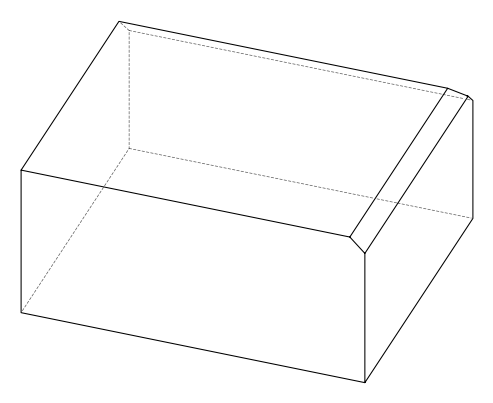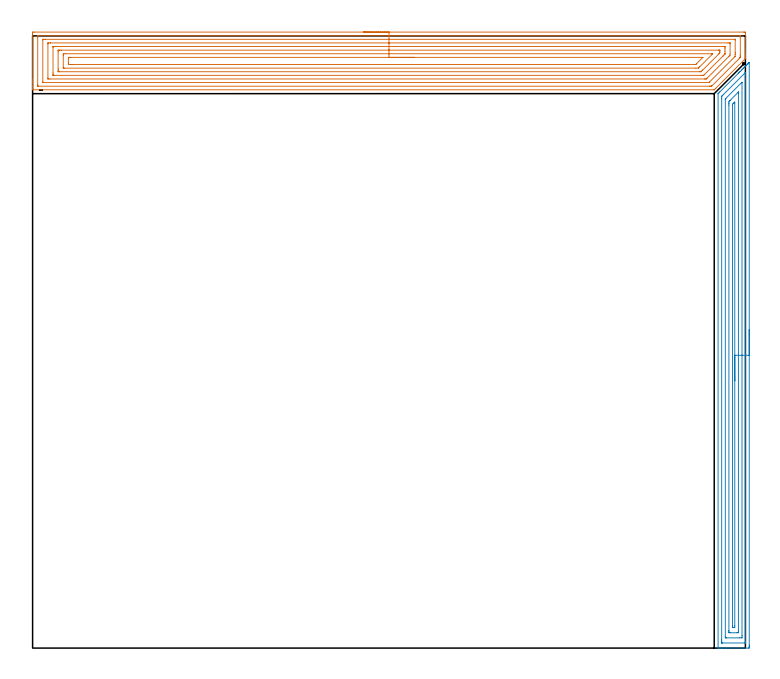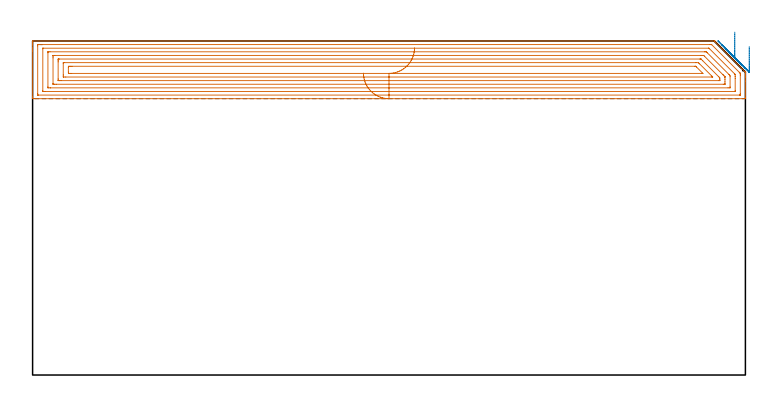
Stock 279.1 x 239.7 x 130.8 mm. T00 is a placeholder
(PLAN: 2 operations, 0 tool changes, 27.2 min)
(1 AREA_MILL | FG_CHAMFER_SURFACE | UGT0205_001 | 18.09 min | 71273 mm3)
(2 AREA_MILL_1 | FG_CHAMFER_SURFACE_1 | UGT0205_001 | 9.14 min | 16569 mm3)
(TOOL UGT0205_001 | Chamfer Mill 20 x 3 x 45 deg. | D20 FL50 Z2)
(OP 1 AREA_MILL)
G17 G21 G94 G90
T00 M6
G54
G17 G0 G90 X129.55 Y241.2 S1061 M3
G43 Z140.8 H0
Z118.2
G94 G1 X129.588 Z117.328 F250.
X129.702 Z116.464
X129.891 Z115.612
X130.153 Z114.78
X130.487 Z113.974
X130.89 Z113.2
X131.358 Z112.464
X131.89 Z111.772
X132.479 Z111.129
X133.122 Z110.54
X133.814 Z110.008
X134.55 Z109.54
X135.324 Z109.137
X136.13 Z108.803
X136.962 Z108.541
X137.814 Z108.352
X138.678 Z108.238
X139.55 Z108.2
X278.481
X278.779 Y241.197 Z108.202
X279.09 Y241.192 Z108.206
X279.1 Y240.876 Z108.521
Y234.359 Z115.035
Y232.92 Z116.476
Y232.576 Z116.82
Y231.887 Z117.513
Y231.481 Z117.919
X279.09 Y230.799 Z118.6
X279.087 Y230.792 Z118.607
X278.927 Y230.627 Z118.772
X267.498 Y219.198 Z130.202
X267.313 Y219.011 Z130.386
X266.953 Y218.653 Z130.746
X266.908 Y218.61 Z130.787
X266.895 Y218.606 Z130.792
X266.866 Y218.6 Z130.8
X0.173
X0.01 Y218.603 Z130.788
X0.008 Y218.656 Z130.736
X0. Y219.062 Z130.338
Y219.4 Z129.999
Y220.089 Z129.306
Y221.326 Z128.071
Y221.873 Z127.521
Y222.491 Z126.904
Y240.329 Z109.068
X0.002 Y240.603 Z108.795
X0.007 Y241.192 Z108.206
X0.028 Y241.193 Z108.204
X0.619 Y241.2 Z108.2
X139.55
Y239.786 Z109.614
X276.769
X276.919 Y239.784 Z109.616
X277.019 Y239.782 Z109.618
X277.091 Y239.779 Z109.621
X277.093 Y239.768 Z109.632
X277.096 Y239.711 Z109.689
X277.1 Y239.306 Z110.094
Y232.171 Z117.229
X277.096 Y231.684 Z117.716
X277.092 Y231.286 Z118.114
X277.077 Y231.238 Z118.162
X277.049 Y231.206 Z118.194
X276.972 Y231.125 Z118.275
X276.694 Y230.843 Z118.557
X265.939 Y220.089 Z129.311
X265.885 Y220.042 Z129.358
X265.862 Y220.023 Z129.377
X265.68 Y220.019 Z129.381
X265.38 Y220.016 Z129.384
X265.229 Y220.014 Z129.386
X265.154
X2.331 Y220.015 Z129.385
X2.181 Y220.016 Z129.384
X2.081 Y220.018 Z129.382
X2.009 Y220.021 Z129.379
X2.007 Y220.032 Z129.368
X2.004 Y220.089 Z129.311
X2.001 Y220.494 Z128.906
Y239.224 Z110.176
X2.006 Y239.711 Z109.689
X2.01 Y239.76 Z109.64
X2.014 Y239.779 Z109.621
X2.331 Y239.786 Z109.614
X139.55
Y238.372 Z111.028
X274.907 Y238.371 Z111.029
X275.055 Y238.37 Z111.03
X275.079 Y238.368 Z111.032
X275.086 Y238.366 Z111.034
X275.09 Y238.35 Z111.05
X275.096 Y238.248 Z111.152
X275.099 Y238.12 Z111.28
X275.1 Y233.275 Z116.125
X275.098 Y232.576 Z116.824
X275.097 Y232.386 Z117.014
X275.075 Y231.684 Z117.716
X274.994 Y231.597 Z117.803
X274.907 Y231.507 Z117.893
X265.079 Y221.679 Z127.721
X264.839 Y221.45 Z127.95
X264.822 Y221.435 Z127.965
X264.798 Y221.433 Z127.967
X264.743 Y221.43 Z127.97
X264.63 Y221.429 Z127.971
X4.193
X4.045 Y221.43 Z127.97
X4.021 Y221.432 Z127.968
X4.014 Y221.434 Z127.966
X4.01 Y221.45 Z127.95
X4.004 Y221.552 Z127.848
X4.001 Y221.68 Z127.72
Y238.119 Z111.281
X4.007 Y238.312 Z111.088
X4.01 Y238.362 Z111.038
X4.028 Y238.365 Z111.035
X4.082 Y238.368 Z111.032
X4.193 Y238.37 Z111.03
X4.641 Y238.371 Z111.029
X5.087 Y238.372 Z111.028
X139.55
Y236.957 Z112.443
X272.305
X273.051 Y236.952 Z112.448
X273.088 Y236.95 Z112.45
X273.092 Y236.906 Z112.494
X273.097 Y236.8 Z112.6
X273.099 Y236.588 Z112.812
Y232.576 Z116.824
X273.084 Y232.145 Z117.255
X272.875 Y231.929 Z117.471
X272.634 Y231.684 Z117.716
X264.185 Y223.234 Z126.166
X263.949 Y223.001 Z126.399
X263.852 Y222.908 Z126.492
X263.794 Y222.854 Z126.546
X263.699 Y222.85 Z126.55
X263.292 Y222.844 Z126.556
X263.214 Y222.843 Z126.557
X6.795
X6.049 Y222.848 Z126.552
X6.012 Y222.85 Z126.55
X6.008 Y222.894 Z126.506
X6.003 Y223. Z126.4
X6.001 Y223.212 Z126.188
Y236.579 Z112.821
X6.004 Y236.797 Z112.603
X6.009 Y236.906 Z112.494
X6.013 Y236.951 Z112.449
X6.063 Y236.953 Z112.447
X6.874 Y236.957 Z112.443
X6.951
X139.55
Y235.543 Z113.857
X270.44 Y235.542 Z113.858
X271.045 Y235.539 Z113.861
X271.079 Y235.536 Z113.864
X271.09 Y235.531 Z113.869
X271.096 Y235.488 Z113.912
X271.098 Y235.251 Z114.149
X271.1 Y234.592 Z114.808
Y233.7 Z115.7
Y232.809 Z116.591
X271.098 Y232.692 Z116.708
X271.094 Y232.634 Z116.766
X271.09 Y232.607 Z116.793
X271.066 Y232.576 Z116.824
X270.757 Y232.259 Z117.141
X270.44 Y231.938 Z117.462
X270.313 Y231.811 Z117.589
X263.171 Y224.669 Z124.731
X263.049 Y224.549 Z124.851
X262.828 Y224.335 Z125.065
X262.766 Y224.276 Z125.124
X262.685 Y224.263 Z125.137
X262.399 Y224.261 Z125.139
X261.797 Y224.258 Z125.142
X8.66
X8.055 Y224.261 Z125.139
X8.021 Y224.264 Z125.136
X8.01 Y224.27 Z125.13
X8.004 Y224.312 Z125.088
X8.002 Y224.549 Z124.851
X8. Y225.208 Z124.192
X8.001 Y235.251 Z114.149
X8.003 Y235.416 Z113.984
X8.007 Y235.498 Z113.902
X8.009 Y235.533 Z113.867
X8.076 Y235.536 Z113.864
X8.37 Y235.541 Z113.859
X8.66 Y235.542 Z113.858
X9.262 Y235.543 Z113.857
X139.55
Y234.129 Z115.271
X268.653 Y234.128 Z115.272
X268.885 Y234.127 Z115.273
X269.026 Y234.124 Z115.276
X269.088 Y234.122 Z115.278
X269.09 Y234.086 Z115.314
X269.097 Y233.916 Z115.484
X269.09 Y233.468 Z115.932
X269.081 Y233.04 Z116.36
X268.653 Y232.6 Z116.8
X268.64 Y232.588 Z116.812
X262.399 Y226.346 Z123.054
X261.944 Y225.894 Z123.506
X261.794 Y225.749 Z123.651
X261.738 Y225.698 Z123.702
X261.708 Y225.678 Z123.722
X261.67 Y225.676 Z123.724
X261.505 Y225.673 Z123.727
X261.274 Y225.672 Z123.728
X10.447
X10.215 Y225.673 Z123.727
X10.074 Y225.676 Z123.724
X10.012 Y225.678 Z123.722
X10.01 Y225.714 Z123.686
X10.002 Y225.885 Z123.515
X10.001 Y226.333 Z123.067
X10. Y226.779 Z122.621
Y233.468 Z115.932
X10.002 Y233.912 Z115.488
X10.007 Y234.063 Z115.337
X10.01 Y234.112 Z115.288
X10.036 Y234.122 Z115.278
X10.116 Y234.124 Z115.276
X10.447 Y234.128 Z115.272
X10.678 Y234.129 Z115.271
X11.341
X139.55
Y232.715 Z116.685
X265.972
X266.112 Y232.714 Z116.686
X266.204 Y232.711 Z116.689
X266.277 Y232.708 Z116.692
X266.296 Y232.704 Z116.696
X266.275 Y232.681 Z116.719
X266.176 Y232.576 Z116.824
X266.075 Y232.473 Z116.927
X265.972 Y232.369 Z117.031
X261.165 Y227.564 Z121.836
X260.822 Y227.224 Z122.176
X260.714 Y227.123 Z122.277
X260.677 Y227.092 Z122.308
X259.718 Y227.086 Z122.314
X12.373
X12.234 Y227.087 Z122.313
X12.095 Y227.09 Z122.31
X12.012 Y227.092 Z122.308
X12.007 Y227.147 Z122.253
X12.004 Y227.224 Z122.176
X12.001 Y227.458 Z121.942
Y231.917 Z117.483
X12.007 Y232.576 Z116.824
X12.01 Y232.691 Z116.709
X12.019 Y232.708 Z116.692
X12.049 Y232.711 Z116.689
X12.096 Y232.713 Z116.687
X12.234 Y232.714 Z116.686
X12.988 Y232.715 Z116.685
X139.55
Y231.3 Z118.1
X261.89
X262.338 Y231.298 Z118.102
X262.399 Y231.296 Z118.104
X262.42 Y231.294 Z118.106
X262.417 Y231.272 Z118.128
X262.413 Y231.264 Z118.136
X262.399 Y231.246 Z118.154
X259.94 Y228.787 Z120.613
X259.718 Y228.568 Z120.832
X259.661 Y228.52 Z120.88
X259.642 Y228.506 Z120.894
X259.621 Y228.504 Z120.896
X259.526 Y228.501 Z120.899
X259.334 Y228.5 Z120.9
X15.424
X14.915 Y228.501 Z120.899
X14.528 Y228.502 Z120.898
X14.021 Y228.507 Z120.893
X14.001 Y229.008 Z120.392
X14. Y229.029 Z120.371
X14.001 Y230.812 Z118.588
X14.021 Y231.293 Z118.107
X14.408 Y231.297 Z118.103
X14.915 Y231.3 Z118.1
X15.299
X139.55
X140.422 Z118.138
X141.286 Z118.251
X142.138 Z118.44
X142.97 Z118.703
X143.776 Z119.036
X144.55 Z119.439
X145.286 Z119.908
X145.978 Z120.439
X146.621 Z121.028
X147.21 Z121.672
X147.742 Z122.364
X148.21 Z123.1
X148.613 Z123.873
X148.947 Z124.679
X149.209 Z125.511
X149.398 Z126.363
X149.512 Z127.228
X149.55 Z128.1
G0 Z140.8
M5
M2
(OP 2 AREA_MILL_1)
G17 G21 G94 G90
T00 M6
G54
G17 G0 G90 X280.6 Y124.65 S1061 M3
G43 Z140.8 H0
Z128.6
G94 G1 Y124.612 Z127.728 F250.
Y124.498 Z126.863
Y124.309 Z126.012
Y124.047 Z125.18
Y123.713 Z124.374
Y123.31 Z123.6
Y122.842 Z122.864
Y122.31 Z122.172
Y121.721 Z121.529
Y121.078 Z120.94
Y120.386 Z120.408
Y119.65 Z119.94
Y118.876 Z119.537
Y118.07 Z119.203
Y117.238 Z118.941
Y116.386 Z118.752
Y115.522 Z118.638
Y114.65 Z118.6
Y1.121
X280.599 Y0.631 Z118.601
X280.596 Y0.231 Z118.603
X280.593 Y0.01 Z118.605
X280.204 Y0. Z118.994
X271.429 Z127.766
X270.034 Z129.162
X269.674 Z129.521
X268.725 Z130.474
X268.56 Y0.003 Z130.632
X268.402 Y0.01 Z130.789
X268.4 Y0.184 Z130.8
Y217.044
X268.405 Y217.094 Z130.791
X268.436 Y217.137 Z130.761
X268.791 Y217.491 Z130.409
X269.087 Y217.787 Z130.113
X276.255 Y224.957 Z122.941
X276.391 Y225.092 Z122.807
X276.555 Y225.256 Z122.643
X276.694 Y225.396 Z122.502
X276.838 Y225.539 Z122.36
X276.986 Y225.687 Z122.212
X277.133 Y225.835 Z122.063
X277.612 Y226.312 Z121.588
X277.882 Y226.582 Z121.317
X278.01 Y226.712 Z121.186
X278.366 Y227.066 Z120.834
X278.541 Y227.242 Z120.658
X278.776 Y227.477 Z120.422
X278.888 Y227.589 Z120.308
X279.326 Y228.027 Z119.873
X279.765 Y228.467 Z119.431
X279.969 Y228.669 Z119.23
X280.028 Y228.728 Z119.172
X280.459 Y229.159 Z118.74
X280.569 Y229.265 Z118.629
X280.594 Y229.283 Z118.604
X280.599 Y229.265 Z118.599
X280.6 Y114.65 Z118.6
X279.186 Z120.014
X279.185 Y2.563 Z120.015
X279.184 Y2.419 Z120.016
X279.179 Y2.045 Z120.021
X279.174 Y2.01 Z120.026
X279.107 Y2.006 Z120.093
X278.997 Y2.002 Z120.203
X278.86 Y2. Z120.34
X270.085 Y2.001 Z129.115
X269.888 Y2.004 Z129.312
X269.852 Y2.006 Z129.348
X269.821 Y2.011 Z129.379
X269.82 Y2.057 Z129.38
X269.815 Y2.275 Z129.385
Y2.419
X269.814 Y3.17 Z129.386
X269.815 Y215.111 Z129.385
Y215.255
X269.821 Y216. Z129.379
X269.829 Y216.068 Z129.371
X269.904 Y216.149 Z129.296
X270.229 Y216.478 Z128.971
X270.551 Y216.802 Z128.649
X278.947 Y225.197 Z120.253
X279.088 Y225.335 Z120.112
X279.175 Y225.418 Z120.025
X279.178 Y225.419 Z120.022
X279.18 Y225.409 Z120.02
X279.184 Y225.352 Z120.016
X279.185 Y225.236 Z120.015
X279.186 Y225.092 Z120.014
Y114.65
X277.772 Z121.428
X277.771 Y4.898 Z121.429
X277.767 Y4.208 Z121.433
X277.765 Y4.011 Z121.435
X277.571 Y4.007 Z121.629
X276.897 Y4. Z122.303
X271.632 Y4.001 Z127.568
X271.429 Y4.006 Z127.771
X271.235 Y4.014 Z127.965
X271.231 Y4.208 Z127.969
X271.229 Y4.411 Z127.971
Y214.769
X271.232 Y214.905 Z127.968
X271.235 Y215.01 Z127.965
X271.262 Y215.051 Z127.938
X271.429 Y215.229 Z127.771
X271.441 Y215.242 Z127.759
X277.715 Y221.515 Z121.485
X277.74 Y221.533 Z121.46
X277.765 Y221.547 Z121.435
X277.767 Y221.515 Z121.433
X277.771 Y221.389 Z121.429
X277.772 Y114.65 Z121.428
X276.357 Z122.843
Y6.891
X276.356 Y6.341 Z122.844
X276.353 Y6.156 Z122.847
X276.351 Y6.018 Z122.849
X276.253 Y6.01 Z122.947
X275.816 Y6. Z123.384
X273.184 Z126.016
X272.747 Y6.01 Z126.453
X272.649 Y6.014 Z126.551
X272.646 Y6.081 Z126.554
X272.645 Y6.151 Z126.555
X272.643 Y6.548 Z126.557
Y6.891
Y212.572
X272.645 Y213.121 Z126.555
X272.65 Y213.466 Z126.55
X272.66 Y214. Z126.54
X273.011 Y214.361 Z126.189
X273.098 Y214.449 Z126.102
X276.27 Y217.621 Z122.93
X276.315 Y217.664 Z122.885
X276.349 Y217.694 Z122.851
X276.352 Z122.848
X276.354 Y217.688 Z122.846
X276.356 Y217.658 Z122.844
X276.357 Y217.558 Z122.843
Y217.386
Y114.65
X274.943 Z124.257
Y8.679
X274.939 Y8.01 Z124.261
X274.723 Y8.005 Z124.477
X274.061 Y8.01 Z125.139
X274.057 Y8.679 Z125.143
Y8.684
Y212.572
X274.061 Y212.951 Z125.139
X274.313 Y213.21 Z124.887
X274.566 Y213.466 Z124.634
X274.756 Y213.652 Z124.444
X274.939 Y213.829 Z124.261
X274.943 Y213.466 Z124.257
Y114.65
Y113.778 Z124.295
Y112.914 Z124.409
Y112.062 Z124.598
Y111.23 Z124.86
Y110.424 Z125.194
Y109.65 Z125.597
Y108.914 Z126.065
Y108.222 Z126.596
Y107.579 Z127.186
Y106.99 Z127.829
Y106.458 Z128.521
Y105.99 Z129.257
Y105.587 Z130.031
Y105.253 Z130.837
Y104.991 Z131.669
Y104.802 Z132.52
Y104.688 Z133.385
Y104.65 Z134.257
G0 Z140.8
M5
M2
